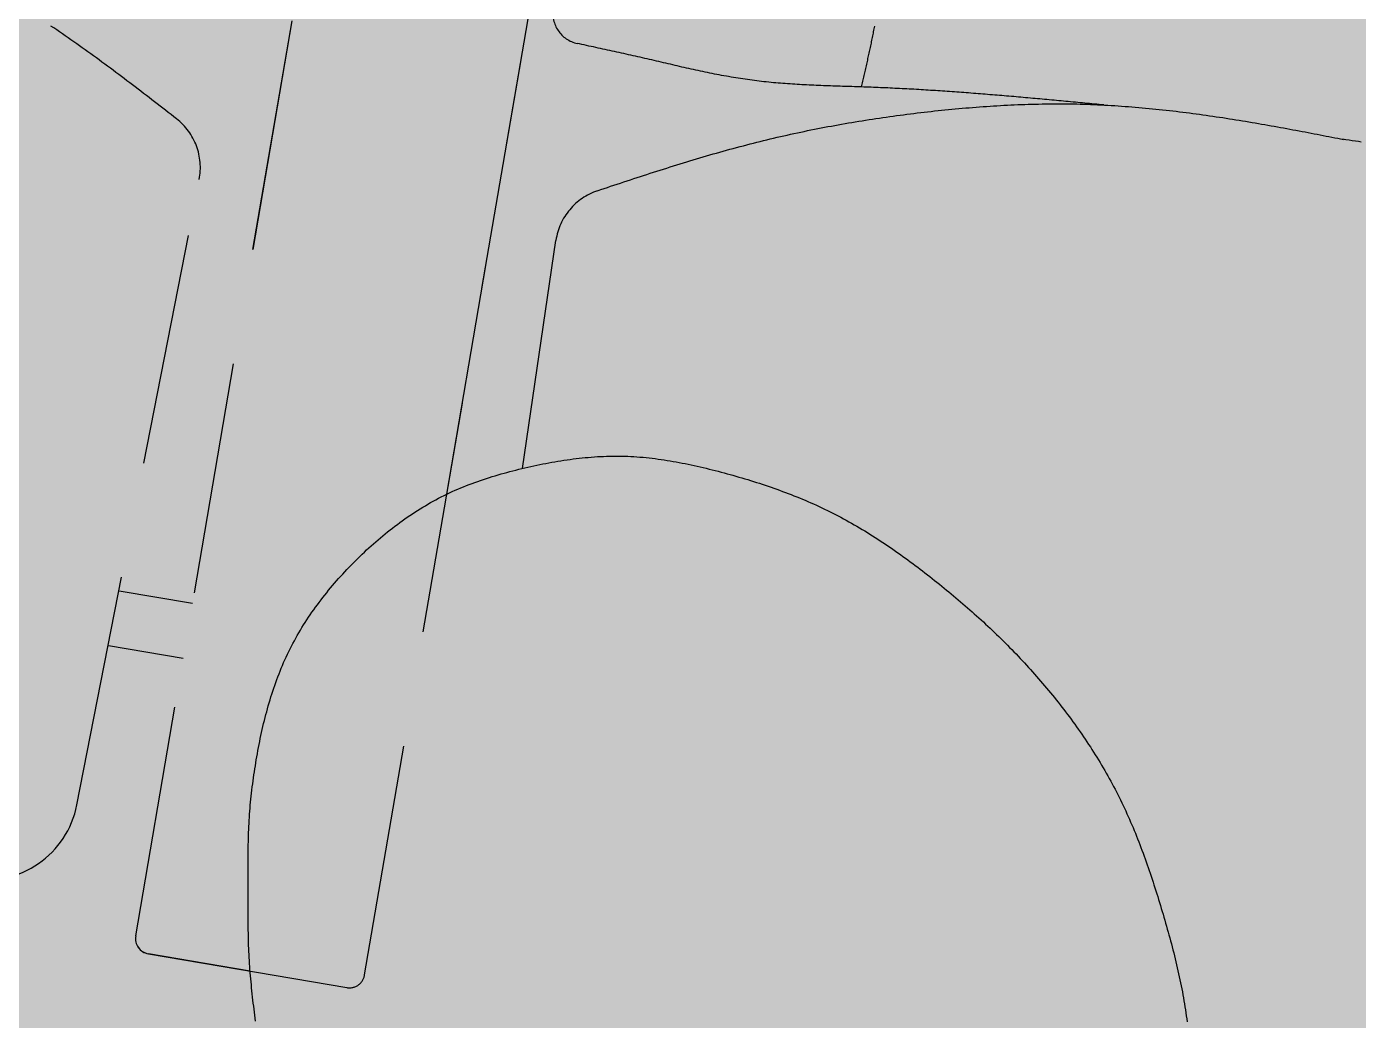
# Model space of a CAD drawing. Header units: metres. Extents: x 630750 to 860239, y 578133 to 726633.
# Drawn here: x 768210.9 to 768641, y 633002.2 to 633323.3 of the extents above; entities that cross this region are included whole.
import ezdxf

# ---------------------------------------------------------------- set-up
doc = ezdxf.new("R2010")
doc.units = ezdxf.units.M
doc.header["$LTSCALE"] = 300
doc.linetypes.add('3$0$업무시설_xr-base$0$CONTINOUS', pattern=[0])
doc.linetypes.add('새_블럭$0$HIDDEN', pattern=[0.375, 0.25, -0.125])
for name, color, linetype in [('3$0$A-CON', 2, 'Continuous'), ('3$0$A-WALL-CONC', 2, 'Continuous'), ('새_블럭$0$KUK-WALL-FIN_1', 30, 'Continuous')]:
    doc.layers.add(name, color=color, linetype=linetype)

# ---------------------------------------------------------------- blocks, each defined once
blk = doc.blocks.new('3$0$con2')
at = {"layer": '3$0$A-WALL-CONC', "linetype": '3$0$업무시설_xr-base$0$CONTINOUS'}
h = blk.add_hatch(color=251, dxfattribs=at)
h.dxf.hatch_style = 1
edge = h.paths.add_edge_path(flags=17)
edge.add_arc((-134345.86, -276172.16), 450, 0, 360)
h.paths.add_polyline_path([(-156156.58, -311179.88), (-156334.97, -311089.44), (-156922.81, -312248.94), (-156744.43, -312339.38)], flags=16)
h.paths.add_polyline_path([(-157332.28, -313498.88), (-157510.66, -313408.44), (-158053.29, -314478.74), (-157874.91, -314569.18)], flags=16)
h.paths.add_polyline_path([(-94657.59, -334034.69), (-94715.67, -334226.07), (-93739.61, -334522.25), (-93681.54, -334330.86)], flags=17)
h.paths.add_polyline_path([(-111499.3, -328924.21), (-111557.38, -329115.59), (-110581.33, -329411.77), (-110523.25, -329220.39)], flags=17)
h.paths.add_polyline_path([(-109394.09, -329563.02), (-109452.17, -329754.4), (-108476.11, -330050.58), (-108418.04, -329859.2)], flags=17)
h.paths.add_polyline_path([(-107288.88, -330201.83), (-107346.95, -330393.21), (-106370.9, -330689.39), (-106312.83, -330498.01)], flags=17)
h.paths.add_polyline_path([(-105183.67, -330840.64), (-105241.74, -331032.02), (-104265.69, -331328.2), (-104207.61, -331136.82)], flags=17)
h.paths.add_polyline_path([(-103078.45, -331479.45), (-103136.53, -331670.83), (-102160.47, -331967.01), (-102102.4, -331775.63)], flags=16)
h.paths.add_polyline_path([(-100973.24, -332118.26), (-101031.31, -332309.64), (-100055.26, -332605.82), (-99997.19, -332414.44)], flags=16)
h.paths.add_polyline_path([(-98868.03, -332757.07), (-98926.1, -332948.45), (-97950.05, -333244.63), (-97891.97, -333053.25)], flags=16)
h.paths.add_polyline_path([(-96762.81, -333395.88), (-96820.89, -333587.26), (-95844.83, -333883.44), (-95786.76, -333692.06)], flags=16)
edge = h.paths.add_edge_path(flags=17)
edge.add_arc((-134345.86, -286072.18), 450, 0, 360)
h.paths.add_polyline_path([(-143845.86, -275922.16), (-143845.86, -275872.16), (-144545.85, -275872.16), (-144545.85, -286422.16), (-141345.85, -286422.16), (-141345.85, -286222.16), (-143845.85, -286222.16), (-143845.85, -285772.16), (-144345.85, -285772.16), (-144345.85, -276572.16), (-143845.85, -276572.16), (-143845.85, -276122.16), (-141745.85, -276122.16), (-141345.85, -276122.16), (-141345.85, -275922.16)], flags=17)
h.paths.add_polyline_path([(-104645.86, -260722.16), (-107545.86, -260722.15), (-107545.86, -260922.15), (-104645.86, -260922.16)], flags=16)
h.paths.add_polyline_path([(-105845.86, -322372.15), (-105845.86, -325422.15), (-105555.86, -325422.15), (-105555.86, -325222.15), (-105645.86, -325222.15), (-105645.86, -322572.15), (-99445.86, -322572.15), (-99445.86, -325222.15), (-104555.86, -325222.15), (-104555.86, -325422.15), (-99245.86, -325422.15), (-99245.86, -322372.15)], flags=17)
edge = h.paths.add_edge_path(flags=17)
edge.add_arc((-99495.86, -295972.16), 450, 0, 360)
edge = h.paths.add_edge_path(flags=17)
edge.add_arc((-114495.86, -312472.16), 450, 0, 360)
edge = h.paths.add_edge_path(flags=17)
edge.add_arc((-114495.86, -319072.16), 450, 0, 360)
edge = h.paths.add_edge_path(flags=16)
edge.add_arc((-114545.86, -327472.16), 400, 0, 360)
h.paths.add_polyline_path([(-99895.86, -302172.15), (-99095.86, -302172.15), (-99095.86, -302972.15), (-99895.86, -302972.15)], flags=17)
h.paths.add_polyline_path([(-92295.86, -302072.16), (-91595.86, -302072.16), (-91595.86, -303072.16), (-92295.86, -303072.16)], flags=17)
h.paths.add_polyline_path([(-92295.86, -311972.16), (-91595.86, -311972.16), (-91595.86, -312972.16), (-92295.86, -312972.16)], flags=17)
edge = h.paths.add_edge_path()
edge.add_arc((-127717.72, -334910.62), 400, 0, 360)
h.paths.add_polyline_path([(-166745.86, -285572.16), (-165945.86, -285572.16), (-165945.86, -286372.16), (-166745.86, -286372.16)], flags=16)
h.paths.add_polyline_path([(-151620.1, -327239.63), (-152385.63, -327007.33), (-152617.93, -327772.87), (-151852.4, -328005.16)], flags=16)
h.paths.add_polyline_path([(-164251.38, -323406.77), (-165016.91, -323174.47), (-165249.21, -323940.01), (-164483.67, -324172.3)], flags=17)
h.paths.add_polyline_path([(-165728.14, -305715.75), (-166493.67, -305483.45), (-166725.96, -306248.98), (-165960.43, -306481.28)], flags=16)
h.paths.add_polyline_path([(-170567.02, -321490.34), (-171332.55, -321258.04), (-171564.84, -322023.58), (-170799.31, -322255.87)], flags=17)
h.paths.add_polyline_path([(-166745.86, -295572.15), (-165945.86, -295572.15), (-165945.86, -296372.15), (-166745.86, -296372.15)], flags=16)
edge = h.paths.add_edge_path(flags=16)
edge.add_arc((-137840, -314543.94), 450, 0, 360)
edge = h.paths.add_edge_path(flags=16)
edge.add_arc((-128366.54, -317418.58), 450, 0, 360)
h.paths.add_polyline_path([(-146814.55, -311402.67), (-147580.08, -311170.38), (-147812.37, -311935.91), (-147046.84, -312168.21)], flags=16)
h.paths.add_polyline_path([(-182399.1, -318004.49), (-183068.94, -317801.23), (-183272.2, -318471.07), (-182602.36, -318674.33)], flags=16)
h.paths.add_polyline_path([(-183245.86, -305522.16), (-182545.86, -305522.16), (-182545.86, -306222.16), (-183245.86, -306222.16)], flags=16)
h.paths.add_polyline_path([(-183245.86, -295622.16), (-182545.86, -295622.16), (-182545.86, -296322.16), (-183245.86, -296322.16)], flags=17)
h.paths.add_polyline_path([(-183245.86, -285722.16), (-182545.86, -285722.16), (-182545.86, -286422.16), (-183245.86, -286422.16)], flags=17)
h.paths.add_polyline_path([(-183245.86, -280472.15), (-182545.86, -280472.15), (-182545.86, -281172.15), (-183245.86, -281172.15)], flags=17)
h.paths.add_polyline_path([(-167847.82, -312701.23), (-168613.36, -312468.93), (-168845.65, -313234.46), (-168080.12, -313466.76)], flags=17)
h.paths.add_polyline_path([(-173995.86, -310859.87), (-173195.86, -310859.87), (-173195.86, -311659.87), (-173995.86, -311659.87)], flags=16)
h.paths.add_polyline_path([(-173995.86, -305472.16), (-173195.86, -305472.16), (-173195.86, -306272.16), (-173995.86, -306272.16)], flags=16)
edge = h.paths.add_edge_path(flags=17)
edge.add_arc((-130500.75, -324451.91), 450, 0, 360)
edge = h.paths.add_edge_path(flags=17)
edge.add_arc((-139974.21, -321577.26), 450, 0, 360)
h.paths.add_polyline_path([(-148948.75, -318436), (-149714.28, -318203.7), (-149946.58, -318969.24), (-149181.05, -319201.53)], flags=16)
h.paths.add_polyline_path([(-173995.86, -295572.16), (-173195.86, -295572.16), (-173195.86, -296372.16), (-173995.86, -296372.16)], flags=16)
h.paths.add_polyline_path([(-173995.86, -285672.16), (-173195.86, -285672.16), (-173195.86, -286472.16), (-173995.86, -286472.16)], flags=16)
h.paths.add_polyline_path([(-164445.85, -276572.16), (-163645.85, -276572.16), (-163645.85, -275772.16), (-164445.85, -275772.16)], flags=16)
h.paths.add_polyline_path([(-173945.86, -276472.16), (-173345.86, -276472.16), (-173345.86, -275872.16), (-173945.86, -275872.16)], flags=17)
h.paths.add_polyline_path([(-144645.85, -302172.16), (-143845.85, -302172.16), (-143845.85, -302972.16), (-144645.85, -302972.16)], flags=17)
h.paths.add_polyline_path([(-144645.85, -295572.16), (-143845.85, -295572.16), (-143845.85, -296372.16), (-144645.85, -296372.16)], flags=16)
h.paths.add_polyline_path([(-99845.86, -327072.15), (-99045.86, -327072.15), (-99045.86, -327872.15), (-99845.86, -327872.15)], flags=16)
h.paths.add_polyline_path([(-154445.85, -302272.16), (-153845.85, -302272.16), (-153845.85, -302872.16), (-154445.85, -302872.16)], flags=17)
edge = h.paths.add_edge_path(flags=17)
edge.add_arc((-124445.86, -286072.16), 350, 0, 360)
edge = h.paths.add_edge_path(flags=17)
edge.add_arc((-124445.86, -295972.15), 350, 0, 360)
edge = h.paths.add_edge_path(flags=17)
edge.add_arc((-134345.86, -302572.15), 350, 0, 360)
edge = h.paths.add_edge_path(flags=17)
edge.add_arc((-134345.86, -295972.15), 350, 0, 360)
h.paths.add_polyline_path([(-92345.86, -253222.15), (-91645.86, -253222.15), (-91645.86, -253922.15), (-92345.86, -253922.15)], flags=17)
h.paths.add_polyline_path([(-173995.86, -253222.15), (-173295.86, -253222.15), (-173295.86, -253922.15), (-173995.86, -253922.15)], flags=17)
h.paths.add_polyline_path([(-92345.86, -333872.16), (-91645.86, -333872.16), (-91645.86, -334572.16), (-92345.86, -334572.16)], flags=17)
h.paths.add_polyline_path([(-92395.86, -327072.16), (-91645.86, -327072.16), (-91645.86, -327872.16), (-92395.86, -327872.16)], flags=16)
h.paths.add_polyline_path([(-92295.86, -318572.16), (-91595.86, -318572.16), (-91595.86, -319572.16), (-92295.86, -319572.16)], flags=17)
edge = h.paths.add_edge_path(flags=17)
edge.add_arc((-107945.86, -329272.16), 450, 0, 360)
edge = h.paths.add_edge_path(flags=17)
edge.add_arc((-107945.86, -295972.16), 500, 0, 360)
h.paths.add_polyline_path([(-108345.86, -318572.16), (-107545.86, -318572.16), (-107545.86, -319572.16), (-108345.86, -319572.16)], flags=17)
h.paths.add_polyline_path([(-108345.86, -311972.16), (-107545.86, -311972.16), (-107545.86, -312972.16), (-108345.86, -312972.16)], flags=17)
h.paths.add_polyline_path([(-108345.86, -302072.16), (-107545.86, -302072.16), (-107545.86, -303072.16), (-108345.86, -303072.16)], flags=17)
h.paths.add_polyline_path([(-124845.86, -253172.16), (-124045.86, -253172.16), (-124045.86, -253972.16), (-124845.86, -253972.16)], flags=17)
h.paths.add_polyline_path([(-144645.86, -253172.16), (-143845.86, -253172.16), (-143845.86, -253972.16), (-144645.86, -253972.16)], flags=17)
h.paths.add_polyline_path([(-164445.61, -253172.16), (-163645.61, -253172.16), (-163645.61, -253972.16), (-164445.61, -253972.16)], flags=17)
h.paths.add_polyline_path([(-114945.86, -253172.16), (-114145.86, -253172.16), (-114145.86, -253972.16), (-114945.86, -253972.16)], flags=17)
h.paths.add_polyline_path([(-134645.86, -253272.16), (-134045.86, -253272.16), (-134045.86, -253872.16), (-134645.86, -253872.16)], flags=17)
h.paths.add_polyline_path([(-154445.86, -253272.16), (-153845.86, -253272.16), (-153845.86, -253872.16), (-154445.86, -253872.16)], flags=17)
h.paths.add_polyline_path([(-99745.86, -253272.16), (-99145.86, -253272.16), (-99145.86, -253872.16), (-99745.86, -253872.16)], flags=17)
h.paths.add_polyline_path([(-108345.86, -253172.16), (-107545.86, -253172.16), (-107545.86, -253972.16), (-108345.86, -253972.16)], flags=17)
h.paths.add_polyline_path([(-92295.86, -295622.16), (-91595.86, -295622.16), (-91595.86, -296322.16), (-92295.86, -296322.16)], flags=17)
h.paths.add_polyline_path([(-92295.86, -285722.16), (-91595.86, -285722.16), (-91595.86, -286422.16), (-92295.86, -286422.16)], flags=17)
h.paths.add_polyline_path([(-92295.86, -275822.16), (-91595.86, -275822.16), (-91595.86, -276522.16), (-92295.86, -276522.16)], flags=17)
h.paths.add_polyline_path([(-92295.86, -269222.16), (-91595.86, -269222.16), (-91595.86, -269922.16), (-92295.86, -269922.16)], flags=17)
h.paths.add_polyline_path([(-92295.86, -260722.16), (-91595.86, -260722.16), (-91595.86, -261422.16), (-92295.86, -261422.16)], flags=17)
h.paths.add_polyline_path([(-99845.86, -331472.16), (-99045.86, -331472.16), (-99045.86, -332272.16), (-99845.86, -332272.16)], flags=16)
h.paths.add_polyline_path([(-114945.86, -285672.16), (-114145.86, -285672.16), (-114145.86, -286472.16), (-114945.86, -286472.16)], flags=16)
h.paths.add_polyline_path([(-174045.86, -269172.16), (-173245.86, -269172.16), (-173245.86, -269972.16), (-174045.86, -269972.16)], flags=16)
h.paths.add_polyline_path([(-174045.86, -260672.16), (-173245.86, -260672.16), (-173245.86, -261472.16), (-174045.86, -261472.16)], flags=16)
edge = h.paths.add_edge_path(flags=17)
edge.add_arc((-124445.86, -276172.16), 450, 0, 360)
edge = h.paths.add_edge_path(flags=17)
edge.add_arc((-114545.86, -295972.16), 450, 0, 360)
edge = h.paths.add_edge_path(flags=17)
edge.add_arc((-114545.86, -302572.16), 450, 0, 360)
h.paths.add_polyline_path([(-114945.86, -269172.16), (-114145.86, -269172.16), (-114145.86, -269972.16), (-114945.86, -269972.16)], flags=16)
h.paths.add_polyline_path([(-100595.86, -260722.16), (-99795.86, -260722.16), (-99795.86, -261522.16), (-100595.86, -261522.16)], flags=17)
h.paths.add_polyline_path([(-114945.86, -260672.16), (-114145.86, -260672.16), (-114145.86, -261472.16), (-114945.86, -261472.16)], flags=16)
h.paths.add_polyline_path([(-108345.86, -285672.15), (-107545.86, -285672.15), (-107545.86, -286472.15), (-108345.86, -286472.15)], flags=16)
h.paths.add_polyline_path([(-99895.86, -285672.15), (-99095.86, -285672.15), (-99095.86, -286472.15), (-99895.86, -286472.15)], flags=16)
h.paths.add_polyline_path([(-99895.86, -275772.15), (-99095.86, -275772.15), (-99095.86, -276572.15), (-99895.86, -276572.15)], flags=16)
h.paths.add_polyline_path([(-108345.86, -275772.15), (-107545.86, -275772.15), (-107545.86, -276572.15), (-108345.86, -276572.15)], flags=16)
h.paths.add_polyline_path([(-114945.86, -275772.15), (-114145.86, -275772.15), (-114145.86, -276572.15), (-114945.86, -276572.15)], flags=16)
h.paths.add_polyline_path([(-124845.86, -260672.15), (-124045.86, -260672.15), (-124045.86, -261472.15), (-124845.86, -261472.15)], flags=16)
h.paths.add_polyline_path([(-134745.86, -260672.15), (-133945.86, -260672.15), (-133945.86, -261472.15), (-134745.86, -261472.15)], flags=16)
h.paths.add_polyline_path([(-144645.86, -260672.15), (-143845.86, -260672.15), (-143845.86, -261472.15), (-144645.86, -261472.15)], flags=16)
h.paths.add_polyline_path([(-154545.86, -260672.15), (-153745.86, -260672.15), (-153745.86, -261472.15), (-154545.86, -261472.15)], flags=16)
h.paths.add_polyline_path([(-154545.86, -269172.15), (-153745.86, -269172.15), (-153745.86, -269972.15), (-154545.86, -269972.15)], flags=16)
h.paths.add_polyline_path([(-144645.86, -269172.15), (-143845.86, -269172.15), (-143845.86, -269972.15), (-144645.86, -269972.15)], flags=16)
h.paths.add_polyline_path([(-134745.86, -269172.15), (-133945.86, -269172.15), (-133945.86, -269972.15), (-134745.86, -269972.15)], flags=16)
h.paths.add_polyline_path([(-124845.86, -269172.15), (-124045.86, -269172.15), (-124045.86, -269972.15), (-124845.86, -269972.15)], flags=16)
h.paths.add_polyline_path([(-99895.86, -269172.15), (-99095.86, -269172.15), (-99095.86, -269972.15), (-99895.86, -269972.15)], flags=16)
edge = h.paths.add_edge_path(flags=17)
edge.add_arc((-142631.08, -330333.03), 450, 0, 360)
h.paths.add_polyline_path([(-92245.86, -248122.15), (-91645.86, -248122.15), (-91645.86, -248722.15), (-92245.86, -248722.15)], flags=16)
h.paths.add_polyline_path([(-154545.85, -275772.16), (-153745.85, -275772.16), (-153745.85, -276572.16), (-154545.85, -276572.16)], flags=16)
h.paths.add_polyline_path([(-181495.86, -275872.15), (-180895.86, -275872.15), (-180895.86, -276472.15), (-181495.86, -276472.15)], flags=17)
h.paths.add_polyline_path([(-181495.86, -269272.15), (-180895.86, -269272.15), (-180895.86, -269872.15), (-181495.86, -269872.15)], flags=17)
h.paths.add_polyline_path([(-181495.86, -260772.15), (-180895.86, -260772.15), (-180895.86, -261372.15), (-181495.86, -261372.15)], flags=17)
h.paths.add_polyline_path([(-99745.86, -248122.15), (-99145.86, -248122.15), (-99145.86, -248722.15), (-99745.86, -248722.15)], flags=16)
h.paths.add_polyline_path([(-108245.86, -248122.15), (-107645.86, -248122.15), (-107645.86, -248722.15), (-108245.86, -248722.15)], flags=16)
h.paths.add_polyline_path([(-114845.86, -248122.15), (-114245.86, -248122.15), (-114245.86, -248722.15), (-114845.86, -248722.15)], flags=16)
h.paths.add_polyline_path([(-124745.86, -248122.15), (-124145.86, -248122.15), (-124145.86, -248722.15), (-124745.86, -248722.15)], flags=16)
h.paths.add_polyline_path([(-134645.86, -248122.15), (-134045.86, -248122.15), (-134045.86, -248722.15), (-134645.86, -248722.15)], flags=16)
h.paths.add_polyline_path([(-144545.86, -248122.15), (-143945.86, -248122.15), (-143945.86, -248722.15), (-144545.86, -248722.15)], flags=16)
h.paths.add_polyline_path([(-154445.86, -248122.15), (-153845.86, -248122.15), (-153845.86, -248722.15), (-154445.86, -248722.15)], flags=16)
h.paths.add_polyline_path([(-164345.86, -248122.15), (-163745.86, -248122.15), (-163745.86, -248722.15), (-164345.86, -248722.15)], flags=16)
h.paths.add_polyline_path([(-173945.86, -248122.15), (-173345.86, -248122.15), (-173345.86, -248722.15), (-173945.86, -248722.15)], flags=16)
h.paths.add_polyline_path([(-181495.86, -248122.15), (-180895.86, -248122.15), (-180895.86, -248722.15), (-181495.86, -248722.15)], flags=17)
h.paths.add_polyline_path([(-156129.82, -308837.28), (-156275.21, -309124.05), (-155530.07, -309501.82), (-155767.47, -309970.08), (-155589.08, -310060.51), (-155031.87, -308961.44), (-158742.65, -307835.44), (-158800.72, -308026.82), (-158705.03, -308055.86), (-159053.47, -309204.15), (-159149.17, -309175.12), (-159207.24, -309366.5), (-159111.55, -309395.54), (-160940.87, -315424.1), (-163476.69, -314654.63), (-161647.37, -308626.06), (-160164.15, -309076.13), (-160106.08, -308884.75), (-161589.3, -308434.68), (-161240.86, -307286.38), (-159757.64, -307736.45), (-159699.57, -307545.07), (-161374.17, -307036.92), (-163726.15, -314787.93), (-158751.16, -316297.55), (-158462.76, -315728.69), (-158641.13, -315638.24), (-158853.67, -316057.45), (-160749.48, -315482.17), (-158513.65, -308113.93)], flags=16)
h.paths.add_polyline_path([(-164195.86, -268622.15), (-164395.86, -268622.15), (-164395.86, -260722.15), (-161345.86, -260722.15), (-161345.86, -269922.15), (-164395.86, -269922.15), (-164395.86, -269622.15), (-164195.86, -269622.15), (-164195.86, -269722.15), (-161545.86, -269722.15), (-161545.86, -267322.15), (-163095.86, -267322.15), (-163095.86, -267122.15), (-161545.86, -267122.15), (-161545.86, -260922.15), (-164195.86, -260922.15), (-164195.86, -267122.15), (-164095.86, -267122.15), (-164095.86, -267322.15), (-164195.86, -267322.15)], flags=16)
h.paths.add_polyline_path([(-133745.86, -297419.02), (-133445.86, -297419.02), (-133445.86, -294772.16), (-133745.86, -294772.16)], flags=16)
h.paths.add_polyline_path([(-174045.86, -269972.15), (-174045.86, -269172.15), (-173245.86, -269172.15), (-173245.86, -269972.15)], flags=16)
edge = h.paths.add_edge_path()
edge.add_line((-92095.86, -249472.15), (-92095.87, -249672.15))
edge.add_line((-92095.86, -249472.15), (-92095.86, -249672.15))
edge.add_line((-92095.86, -249472.15), (-92095.86, -249672.15))
edge.add_line((-107745.86, -269122.15), (-107945.86, -269122.15))
edge.add_line((-107945.86, -266622.16), (-107745.86, -266622.16))
edge.add_line((-107945.86, -265972.16), (-107945.86, -266622.16))
edge.add_line((-107945.86, -269122.15), (-107945.86, -269672.16))
edge.add_line((-107745.86, -269472.16), (-107745.86, -269122.15))
edge.add_line((-107745.86, -266622.16), (-107745.86, -265972.16))
edge.add_arc((-131699.45, -252472.15), 9200, 49.504868, 90)
edge.add_line((-91895.86, -331197.16), (-91595.86, -331197.16))
edge.add_line((-91595.86, -321272.16), (-91895.86, -321272.16))
edge.add_line((-102295.86, -264497.15), (-102095.86, -264497.15))
edge.add_line((-102295.86, -263497.15), (-102095.86, -263497.15))
edge.add_line((-102095.86, -264497.15), (-102095.86, -264872.15))
edge.add_line((-102095.86, -262922.15), (-102095.86, -263497.15))
edge.add_line((-102295.86, -264497.15), (-102295.86, -264672.15))
edge.add_line((-102295.86, -263122.15), (-102295.86, -263497.15))
edge.add_line((-102095.86, -264872.15), (-103745.86, -264872.15))
edge.add_line((-102295.86, -264672.15), (-103745.86, -264672.15))
edge.add_line((-112628.46, -328581.58), (-113861.43, -328207.44))
edge.add_line((-112686.54, -328772.96), (-112628.46, -328581.58))
edge.add_line((-113989.85, -328377.48), (-112686.54, -328772.96))
edge.add_line((-91895.86, -334572.16), (-91895.86, -334872.72))
edge.add_line((-91895.86, -334872.72), (-92552.38, -334673.5))
edge.add_line((-91595.86, -321272.16), (-91595.86, -257872.02))
edge.add_line((-91645.86, -327872.16), (-91595.86, -327872.16))
edge.add_line((-91595.86, -327872.16), (-91595.86, -326772.16))
edge.add_line((-92552.38, -334673.5), (-92610.45, -334864.89))
edge.add_line((-92610.45, -334864.89), (-91595.86, -335172.76))
edge.add_line((-91595.86, -335172.76), (-91595.86, -331197.16))
edge.add_line((-113989.85, -328504.28), (-113989.85, -328377.48))
edge.add_line((-114139.85, -328504.28), (-114139.85, -328154.58))
edge.add_line((-114212.75, -327693.6), (-113861.43, -328207.44))
edge.add_line((-114363.14, -327827.99), (-114139.85, -328154.58))
edge.add_line((-114139.85, -328504.28), (-113989.85, -328504.28))
edge.add_line((-91595.86, -326772.16), (-91895.86, -326772.16))
edge.add_line((-180895.85, -299322.15), (-182995.86, -299322.15))
edge.add_line((-180895.85, -299022.15), (-180895.85, -299322.15))
edge.add_line((-182995.86, -299022.15), (-180895.85, -299022.15))
edge.add_line((-180895.86, -304122.15), (-180895.86, -304422.15))
edge.add_line((-180895.86, -287122.15), (-182995.86, -287122.15))
edge.add_line((-180895.86, -287422.15), (-180895.86, -287122.15))
edge.add_line((-182995.86, -287422.15), (-180895.86, -287422.15))
edge.add_line((-180895.86, -293072.15), (-182995.86, -293072.15))
edge.add_line((-180895.86, -292772.15), (-180895.86, -293072.15))
edge.add_line((-182995.86, -292772.15), (-180895.86, -292772.15))
edge.add_line((-180895.86, -304422.15), (-182995.86, -304422.15))
edge.add_line((-182995.86, -304122.15), (-180895.86, -304122.15))
edge.add_line((-91595.86, -331197.16), (-91595.86, -335172.76))
edge.add_line((-91595.86, -257872.15), (-91595.86, -321272.16))
edge.add_line((-92095.86, -249472.15), (-92095.85, -249672.15))
edge.add_line((-89395.61, -249672.15), (-92095.85, -249672.15))
edge.add_line((-89395.61, -249472.15), (-92095.86, -249472.15))
edge.add_line((-125725.12, -245475.68), (-122586.82, -248122.15))
edge.add_line((-128045.86, -242472.15), (-121345.86, -248122.15))
edge.add_line((-144945.86, -243272.15), (-131695.93, -243272.15))
edge.add_line((-145745.86, -242472.15), (-128045.86, -242472.15))
edge.add_line((-144945.86, -248122.15), (-144945.86, -243272.15))
edge.add_line((-145745.86, -248122.15), (-145745.86, -242472.15))
edge.add_line((-183095.92, -306222.16), (-183095.94, -313624.25))
edge.add_line((-183295.86, -313624.25), (-183095.86, -313624.25))
edge.add_line((-89395.61, -248522.15), (-91645.85, -248522.15))
edge.add_line((-92095.86, -257472.15), (-89395.61, -257472.15))
edge.add_line((-91595.86, -257872.15), (-88995.61, -257872.15))
edge.add_line((-89395.61, -249672.15), (-89395.61, -257472.15))
edge.add_line((-89395.61, -248522.15), (-89395.61, -249472.15))
edge.add_line((-88995.61, -248122.15), (-88995.61, -257872.15))
edge.add_line((-88995.61, -248122.15), (-91645.86, -248122.15))
edge.add_line((-102295.86, -263122.15), (-103745.86, -263122.15))
edge.add_line((-102095.86, -262922.15), (-103745.86, -262922.15))
edge.add_line((-99295.86, -275772.15), (-99295.86, -269972.15))
edge.add_line((-99095.86, -275772.15), (-99095.86, -269972.15))
edge.add_line((-99295.86, -285672.15), (-99295.86, -276572.15))
edge.add_line((-99095.86, -285672.15), (-99095.86, -276572.15))
edge.add_line((-99295.86, -290172.15), (-99095.86, -290172.15))
edge.add_line((-183245.86, -306222.15), (-183295.92, -306222.15))
edge.add_line((-111745.86, -265972.15), (-107945.86, -265972.15))
edge.add_line((-111745.86, -262022.15), (-111745.86, -265972.15))
edge.add_line((-111545.86, -262022.15), (-111745.86, -262022.15))
edge.add_line((-111545.86, -262922.15), (-111545.86, -262022.15))
edge.add_line((-111445.86, -262922.15), (-111545.86, -262922.15))
edge.add_line((-111445.86, -263122.15), (-111445.86, -262922.15))
edge.add_line((-111545.86, -263122.15), (-111445.86, -263122.15))
edge.add_line((-111545.86, -265772.15), (-111545.86, -263122.15))
edge.add_line((-103945.86, -265772.15), (-111545.86, -265772.15))
edge.add_line((-103945.86, -263122.15), (-103945.86, -265772.15))
edge.add_line((-110445.86, -263122.15), (-103945.86, -263122.15))
edge.add_line((-110445.86, -262922.15), (-110445.86, -263122.15))
edge.add_line((-109295.86, -262922.15), (-110445.86, -262922.15))
edge.add_line((-109295.86, -260922.15), (-109295.86, -262922.15))
edge.add_line((-111545.86, -260922.15), (-109295.86, -260922.15))
edge.add_line((-111545.86, -261022.15), (-111545.86, -260922.15))
edge.add_line((-111745.86, -261022.15), (-111545.86, -261022.15))
edge.add_line((-111745.86, -260722.15), (-111745.86, -261022.15))
edge.add_line((-108245.86, -260722.15), (-111745.86, -260722.15))
edge.add_line((-108245.86, -260922.15), (-108245.86, -260722.15))
edge.add_line((-109095.86, -260922.15), (-108245.86, -260922.15))
edge.add_line((-109095.86, -262922.15), (-109095.86, -260922.15))
edge.add_line((-103945.86, -262922.15), (-109095.86, -262922.15))
edge.add_line((-103945.86, -260722.16), (-103945.86, -262922.15))
edge.add_line((-103745.86, -260722.16), (-103945.86, -260722.16))
edge.add_line((-103745.86, -262922.15), (-103745.86, -260722.16))
edge.add_line((-103745.86, -264672.15), (-103745.86, -263122.15))
edge.add_line((-103745.86, -266622.16), (-103745.86, -264872.15))
edge.add_line((-103945.86, -266622.16), (-103745.86, -266622.16))
edge.add_line((-103945.86, -265972.15), (-103945.86, -266622.16))
edge.add_line((-107745.86, -265972.15), (-103945.86, -265972.15))
edge.add_line((-103745.86, -269157.76), (-103945.86, -269162.15))
edge.add_line((-103745.86, -269672.15), (-103745.86, -269157.76))
edge.add_line((-107945.86, -269672.15), (-103745.86, -269672.15))
edge.add_line((-103945.86, -269472.15), (-107745.86, -269472.15))
edge.add_line((-103945.86, -269162.15), (-103945.86, -269472.15))
edge.add_line((-173945.86, -248622.15), (-180895.86, -248622.15))
edge.add_line((-164345.86, -248622.15), (-173345.86, -248622.15))
edge.add_line((-154445.86, -248622.15), (-163745.86, -248622.15))
edge.add_line((-154445.86, -248122.15), (-181495.86, -248122.15))
edge.add_line((-144545.86, -248622.15), (-153845.86, -248622.15))
edge.add_line((-114845.86, -248622.15), (-124145.86, -248622.15))
edge.add_line((-108245.86, -248622.15), (-114245.86, -248622.15))
edge.add_line((-99745.86, -248622.15), (-107645.86, -248622.15))
edge.add_line((-92245.86, -248622.15), (-99145.86, -248622.15))
edge.add_line((-145745.86, -248122.15), (-153845.86, -248122.15))
edge.add_line((-144545.86, -248122.15), (-144945.86, -248122.15))
edge.add_line((-122586.82, -248122.15), (-124145.86, -248122.15))
edge.add_line((-91645.86, -248122.15), (-121345.86, -248122.15))
edge.add_line((-180995.86, -280772.15), (-182545.86, -280772.15))
edge.add_line((-181495.86, -280472.15), (-183295.86, -280472.15))
edge.add_line((-180995.86, -276472.15), (-180995.86, -280772.15))
edge.add_line((-180995.86, -269872.15), (-180995.86, -275872.15))
edge.add_line((-180995.86, -261372.15), (-180995.86, -269272.15))
edge.add_line((-180995.86, -248722.15), (-180995.86, -260772.15))
edge.add_line((-181495.86, -248122.15), (-181495.86, -280472.15))
edge.add_line((-91895.86, -331197.16), (-91895.86, -333872.16))
edge.add_line((-91895.86, -326772.16), (-91895.86, -327072.15))
edge.add_line((-91895.86, -319572.15), (-91895.86, -321272.16))
edge.add_line((-91895.86, -312972.15), (-91895.86, -318572.15))
edge.add_line((-91895.86, -303072.15), (-91895.86, -311972.15))
edge.add_line((-92095.86, -296322.16), (-92095.86, -302072.15))
edge.add_line((-92095.86, -286422.16), (-92095.86, -295622.16))
edge.add_line((-92095.86, -276522.16), (-92095.86, -285722.16))
edge.add_line((-92095.86, -269922.16), (-92095.86, -275822.16))
edge.add_line((-92095.86, -261422.16), (-92095.86, -269222.16))
edge.add_line((-92095.86, -257472.15), (-92095.86, -260722.16))
edge.add_line((-99095.86, -286472.15), (-99095.86, -290172.15))
edge.add_line((-99295.86, -286472.15), (-99295.86, -290172.15))
edge.add_line((-182995.86, -304422.15), (-182995.86, -305522.15))
edge.add_line((-182995.86, -299322.15), (-182995.86, -304122.15))
edge.add_line((-182995.86, -296322.15), (-182995.86, -299022.15))
edge.add_line((-182995.86, -293072.15), (-182995.86, -295622.15))
edge.add_line((-182995.86, -287422.15), (-182995.86, -292772.15))
edge.add_line((-182995.86, -286422.15), (-182995.86, -287122.15))
edge.add_line((-182995.86, -281172.15), (-182995.86, -285722.15))
edge.add_line((-183295.86, -280472.15), (-183295.86, -313624.25))
blk = doc.blocks.new('새_블럭$0$GF0T')
at = {"layer": '새_블럭$0$KUK-WALL-FIN_1', "color": 222, "linetype": '새_블럭$0$HIDDEN'}
for p, q in [((521.56, 290.31), (36.56, 290.31)), ((526.56, 220.31), (526.56, 285.31)), ((521.56, 215.31), (36.56, 215.31)), ((363.94, -266.59), (36.56, -266.59)), ((526.56, -303.26), (526.56, -336.59)), ((521.56, -341.59), (36.56, -341.59))]:
    blk.add_line(p, q, dxfattribs=at)
at = {"layer": '새_블럭$0$KUK-WALL-FIN_1', "color": 8, "linetype": '새_블럭$0$HIDDEN'}
for p, q in [((412.49, 191.3), (412.49, 215.31)), ((430.49, 190.89), (430.49, 215.31)), ((483.01, 189.47), (277.17, 194.39)), ((351.61, -243.88), (277.17, -245.67))]:
    blk.add_line(p, q, dxfattribs=at)
at = {"layer": '새_블럭$0$KUK-WALL-FIN_1', "color": 8}
for points in [[(259.09, 183.86, 0), (258.56, 182.87, 0), (258.03, 181.88, 0), (257.5, 180.89, 0), (256.97, 179.9, 0), (256.44, 178.91, 0), (255.91, 177.92, 0), (255.39, 176.93, 0), (254.86, 175.94, 0), (254.33, 174.95, 0), (253.81, 173.96, 0), (253.28, 172.97, 0), (252.76, 171.98, 0), (252.24, 170.98, 0), (251.71, 169.99, 0), (251.19, 169, 0), (250.67, 168, 0), (250.15, 167.01, 0), (249.64, 166.01, 0), (249.12, 165.02, 0), (248.61, 164.02, 0), (248.09, 163.03, 0), (247.58, 162.03, 0), (247.07, 161.03, 0), (246.56, 160.03, 0), (246.06, 159.03, 0), (245.55, 158.03, 0), (245.05, 157.03, 0), (244.54, 156.03, 0), (244.04, 155.02, 0), (243.55, 154.02, 0), (243.05, 153.01, 0), (242.56, 152.01, 0), (242.07, 151, 0), (241.58, 150, 0), (241.09, 148.99, 0), (240.6, 147.98, 0), (240.12, 146.97, 0), (239.64, 145.95, 0), (239.16, 144.94, 0), (238.69, 143.93, 0), (238.22, 142.91, 0), (237.75, 141.9, 0), (237.28, 140.88, 0), (236.81, 139.86, 0), (236.35, 138.84, 0)], [(202.05, 5.35, 0), (202.07, 4.4, 0), (202.1, 3.42, 0), (202.12, 2.41, 0), (202.14, 1.36, 0), (202.17, 0.29, 0), (202.19, -0.82, 0)], [(542.23, -298.8, 0), (541.28, -299.08, 0), (540.33, -299.36, 0), (539.39, -299.64, 0), (538.44, -299.93, 0), (537.5, -300.21, 0), (536.55, -300.49, 0), (535.61, -300.76, 0), (534.66, -301.04, 0), (533.71, -301.31, 0), (532.76, -301.58, 0), (531.82, -301.85, 0), (530.87, -302.11, 0), (529.92, -302.38, 0), (528.97, -302.63, 0), (528.01, -302.88, 0), (527.06, -303.13, 0), (526.11, -303.37, 0), (525.15, -303.61, 0), (524.19, -303.84, 0), (523.24, -304.06, 0), (522.28, -304.28, 0), (521.32, -304.5, 0), (520.35, -304.7, 0), (519.39, -304.91, 0), (518.43, -305.11, 0), (517.46, -305.3, 0), (516.5, -305.5, 0), (515.53, -305.68, 0), (514.56, -305.87, 0), (513.59, -306.05, 0), (512.62, -306.23, 0), (511.65, -306.4, 0), (510.68, -306.58, 0), (509.71, -306.75, 0), (508.74, -306.92, 0), (507.77, -307.09, 0), (506.8, -307.26, 0), (505.83, -307.43, 0), (504.86, -307.59, 0), (503.88, -307.76, 0), (502.91, -307.93, 0), (501.94, -308.09, 0), (500.96, -308.26, 0), (499.99, -308.43, 0), (499.02, -308.6, 0), (498.05, -308.77, 0), (497.08, -308.94, 0), (496.1, -309.11, 0), (495.13, -309.27, 0), (494.16, -309.44, 0), (493.19, -309.61, 0), (492.21, -309.77, 0), (491.24, -309.94, 0), (490.27, -310.1, 0), (489.3, -310.26, 0), (488.32, -310.41, 0), (487.35, -310.57, 0), (486.37, -310.71, 0), (485.4, -310.86, 0), (484.43, -311, 0), (483.45, -311.14, 0), (482.47, -311.27, 0), (481.5, -311.4, 0), (480.52, -311.53, 0), (479.55, -311.64, 0), (478.57, -311.76, 0), (477.59, -311.86, 0), (476.61, -311.96, 0), (475.63, -312.06, 0), (474.65, -312.14, 0), (473.67, -312.22, 0), (472.69, -312.29, 0), (471.71, -312.36, 0), (470.73, -312.42, 0), (469.75, -312.48, 0), (468.76, -312.52, 0), (467.78, -312.57, 0), (466.79, -312.61, 0), (465.8, -312.64, 0), (464.82, -312.67, 0), (463.83, -312.7, 0), (462.84, -312.72, 0), (461.85, -312.74, 0), (460.86, -312.75, 0), (459.87, -312.76, 0), (458.88, -312.77, 0), (457.88, -312.77, 0), (456.89, -312.76, 0), (455.9, -312.75, 0), (454.9, -312.74, 0), (453.91, -312.71, 0), (452.92, -312.69, 0), (451.92, -312.66, 0), (450.93, -312.62, 0), (449.94, -312.57, 0), (448.95, -312.53, 0), (447.95, -312.47, 0), (446.96, -312.41, 0), (445.97, -312.34, 0), (444.98, -312.26, 0), (443.99, -312.18, 0), (443.01, -312.09, 0), (442.02, -312, 0), (441.03, -311.89, 0), (440.05, -311.78, 0), (439.07, -311.66, 0), (438.09, -311.53, 0), (437.11, -311.4, 0), (436.13, -311.26, 0), (435.15, -311.11, 0), (434.18, -310.95, 0), (433.2, -310.78, 0), (432.23, -310.6, 0), (431.27, -310.42, 0), (430.3, -310.22, 0), (429.34, -310.02, 0), (428.38, -309.81, 0), (427.42, -309.59, 0), (426.46, -309.36, 0), (425.51, -309.11, 0), (424.56, -308.86, 0), (423.61, -308.6, 0), (422.66, -308.33, 0), (421.72, -308.05, 0), (420.78, -307.76, 0), (419.85, -307.46, 0), (418.92, -307.14, 0), (417.99, -306.82, 0), (417.06, -306.49, 0), (416.14, -306.15, 0), (415.22, -305.8, 0), (414.3, -305.43, 0), (413.39, -305.06, 0), (412.48, -304.68, 0), (411.58, -304.3, 0), (410.68, -303.9, 0), (409.78, -303.49, 0), (408.88, -303.08, 0), (407.99, -302.65, 0), (407.1, -302.22, 0), (406.21, -301.78, 0), (405.33, -301.33, 0), (404.45, -300.87, 0), (403.58, -300.41, 0), (402.71, -299.94, 0), (401.84, -299.46, 0), (400.98, -298.97, 0), (400.12, -298.48, 0), (399.26, -297.97, 0), (398.41, -297.46, 0), (397.56, -296.95, 0), (396.71, -296.43, 0), (395.87, -295.9, 0), (395.03, -295.36, 0), (394.2, -294.82, 0), (393.37, -294.27, 0), (392.54, -293.72, 0), (391.72, -293.16, 0), (390.9, -292.59, 0), (390.08, -292.02, 0), (389.27, -291.44, 0), (388.46, -290.86, 0), (387.66, -290.27, 0), (386.86, -289.67, 0), (386.07, -289.07, 0), (385.28, -288.46, 0), (384.5, -287.85, 0), (383.72, -287.23, 0), (382.95, -286.6, 0), (382.18, -285.97, 0), (381.42, -285.33, 0), (380.66, -284.68, 0), (379.91, -284.03, 0), (379.16, -283.38, 0), (378.42, -282.71, 0), (377.69, -282.04, 0), (376.96, -281.37, 0), (376.24, -280.69, 0), (375.53, -280, 0), (374.82, -279.31, 0), (374.12, -278.61, 0), (373.43, -277.9, 0), (372.74, -277.19, 0), (372.06, -276.47, 0), (371.39, -275.75, 0), (370.72, -275.02, 0), (370.07, -274.28, 0), (369.42, -273.54, 0), (368.77, -272.79, 0), (368.14, -272.04, 0), (367.51, -271.28, 0), (366.9, -270.51, 0), (366.29, -269.74, 0), (365.69, -268.96, 0), (365.1, -268.18, 0), (364.51, -267.38, 0), (363.94, -266.59, 0), (363.37, -265.78, 0), (362.81, -264.97, 0), (362.26, -264.16, 0), (361.73, -263.33, 0), (361.19, -262.51, 0), (360.67, -261.67, 0), (360.16, -260.83, 0), (359.65, -259.99, 0), (359.15, -259.14, 0), (358.66, -258.29, 0), (358.18, -257.43, 0), (357.7, -256.57, 0), (357.23, -255.7, 0), (356.77, -254.83, 0), (356.32, -253.95, 0), (355.87, -253.07, 0), (355.42, -252.19, 0), (354.99, -251.3, 0), (354.56, -250.41, 0), (354.13, -249.52, 0), (353.71, -248.62, 0), (353.3, -247.72, 0), (352.89, -246.82, 0), (352.49, -245.91, 0), (352.09, -245, 0), (351.7, -244.09, 0), (351.31, -243.18, 0), (350.93, -242.26, 0), (350.55, -241.35, 0), (350.18, -240.43, 0), (349.81, -239.51, 0), (349.45, -238.58, 0), (349.09, -237.66, 0), (348.74, -236.73, 0), (348.39, -235.8, 0), (348.05, -234.87, 0), (347.72, -233.94, 0), (347.39, -233, 0), (347.07, -232.07, 0), (346.75, -231.13, 0), (346.45, -230.19, 0), (346.15, -229.25, 0), (345.86, -228.3, 0), (345.57, -227.35, 0), (345.29, -226.41, 0), (345.02, -225.46, 0), (344.76, -224.51, 0), (344.51, -223.55, 0), (344.26, -222.6, 0), (344.02, -221.64, 0), (343.8, -220.68, 0), (343.58, -219.72, 0), (343.37, -218.76, 0), (343.17, -217.8, 0), (342.98, -216.84, 0), (342.8, -215.87, 0), (342.62, -214.9, 0), (342.46, -213.93, 0), (342.31, -212.96, 0), (342.17, -211.99, 0), (342.04, -211.02, 0), (341.92, -210.04, 0), (341.81, -209.07, 0), (341.71, -208.09, 0), (341.62, -207.11, 0), (341.53, -206.13, 0), (341.46, -205.15, 0), (341.4, -204.17, 0), (341.34, -203.19, 0), (341.29, -202.2, 0), (341.25, -201.22, 0), (341.22, -200.23, 0), (341.2, -199.25, 0), (341.19, -198.26, 0), (341.18, -197.28, 0), (341.18, -196.29, 0), (341.18, -195.3, 0), (341.19, -194.31, 0), (341.21, -193.32, 0), (341.24, -192.33, 0), (341.27, -191.34, 0), (341.31, -190.35, 0), (341.36, -189.36, 0), (341.41, -188.37, 0), (341.46, -187.38, 0), (341.52, -186.39, 0), (341.59, -185.4, 0), (341.66, -184.41, 0), (341.73, -183.43, 0), (341.81, -182.44, 0), (341.9, -181.45, 0), (341.98, -180.46, 0), (342.07, -179.47, 0), (342.17, -178.48, 0), (342.27, -177.5, 0), (342.37, -176.51, 0), (342.48, -175.53, 0), (342.59, -174.54, 0), (342.7, -173.56, 0), (342.82, -172.57, 0), (342.94, -171.59, 0), (343.07, -170.61, 0), (343.2, -169.63, 0), (343.34, -168.65, 0), (343.48, -167.67, 0), (343.62, -166.69, 0), (343.77, -165.71, 0), (343.93, -164.74, 0), (344.09, -163.76, 0), (344.25, -162.79, 0), (344.42, -161.81, 0), (344.6, -160.84, 0), (344.78, -159.87, 0), (344.96, -158.91, 0), (345.15, -157.94, 0), (345.35, -156.97, 0), (345.55, -156.01, 0), (345.75, -155.04, 0), (345.97, -154.08, 0), (346.19, -153.12, 0), (346.41, -152.16, 0), (346.64, -151.21, 0), (346.88, -150.25, 0), (347.12, -149.3, 0), (347.37, -148.34, 0), (347.62, -147.39, 0), (347.88, -146.45, 0), (348.15, -145.5, 0), (348.42, -144.55, 0), (348.7, -143.61, 0), (348.99, -142.67, 0), (349.28, -141.73, 0), (349.58, -140.79, 0), (349.88, -139.86, 0), (350.2, -138.93, 0), (350.51, -138, 0), (350.84, -137.07, 0), (351.17, -136.14, 0), (351.51, -135.22, 0), (351.85, -134.29, 0), (352.2, -133.37, 0), (352.56, -132.46, 0), (352.92, -131.54, 0), (353.29, -130.62, 0), (353.66, -129.71, 0), (354.04, -128.8, 0), (354.42, -127.89, 0), (354.81, -126.98, 0), (355.2, -126.08, 0), (355.6, -125.17, 0), (356, -124.27, 0), (356.4, -123.37, 0), (356.82, -122.48, 0), (357.23, -121.58, 0), (357.65, -120.69, 0), (358.08, -119.79, 0), (358.51, -118.9, 0), (358.94, -118.01, 0), (359.38, -117.13, 0), (359.81, -116.24, 0), (360.26, -115.36, 0), (360.71, -114.48, 0), (361.16, -113.6, 0), (361.61, -112.72, 0), (362.07, -111.84, 0), (362.53, -110.97, 0), (363, -110.09, 0), (363.46, -109.22, 0), (363.93, -108.35, 0), (364.4, -107.48, 0), (364.88, -106.62, 0), (365.36, -105.75, 0), (365.84, -104.89, 0), (366.32, -104.03, 0), (366.8, -103.17, 0), (367.29, -102.31, 0), (367.78, -101.46, 0), (368.27, -100.6, 0), (368.77, -99.75, 0), (369.27, -98.9, 0), (369.77, -98.05, 0), (370.27, -97.2, 0), (370.78, -96.36, 0), (371.29, -95.51, 0), (371.8, -94.67, 0), (372.31, -93.83, 0), (372.83, -93, 0), (373.35, -92.16, 0), (373.88, -91.33, 0), (374.4, -90.5, 0), (374.93, -89.67, 0), (375.47, -88.84, 0), (376, -88.01, 0), (376.55, -87.19, 0), (377.09, -86.37, 0), (377.64, -85.55, 0), (378.19, -84.74, 0), (378.74, -83.92, 0), (379.3, -83.11, 0), (379.86, -82.3, 0), (380.43, -81.49, 0), (380.99, -80.69, 0), (381.56, -79.89, 0), (382.14, -79.09, 0), (382.72, -78.29, 0), (383.3, -77.49, 0), (383.88, -76.7, 0), (384.47, -75.91, 0), (385.07, -75.12, 0), (385.66, -74.34, 0), (386.26, -73.55, 0), (386.86, -72.77, 0), (387.47, -71.99, 0), (388.08, -71.22, 0), (388.69, -70.45, 0), (389.31, -69.68, 0), (389.93, -68.91, 0), (390.55, -68.15, 0), (391.18, -67.38, 0), (391.81, -66.62, 0), (392.45, -65.87, 0), (393.08, -65.12, 0), (393.73, -64.36, 0), (394.37, -63.62, 0), (395.02, -62.87, 0), (395.67, -62.13, 0), (396.33, -61.39, 0), (396.99, -60.65, 0), (397.65, -59.92, 0), (398.31, -59.19, 0), (398.98, -58.46, 0), (399.66, -57.74, 0), (400.33, -57.02, 0), (401.01, -56.3, 0), (401.7, -55.59, 0), (402.39, -54.88, 0), (403.08, -54.17, 0), (403.77, -53.47, 0), (404.47, -52.77, 0), (405.17, -52.08, 0), (405.88, -51.38, 0), (406.59, -50.7, 0), (407.3, -50.01, 0), (408.02, -49.33, 0), (408.74, -48.66, 0), (409.46, -47.98, 0), (410.19, -47.32, 0), (410.92, -46.65, 0), (411.65, -45.99, 0), (412.39, -45.34, 0), (413.13, -44.69, 0), (413.88, -44.04, 0), (414.63, -43.4, 0), (415.38, -42.76, 0), (416.14, -42.13, 0), (416.9, -41.5, 0), (417.66, -40.88, 0), (418.43, -40.26, 0), (419.2, -39.65, 0), (419.97, -39.04, 0), (420.75, -38.44, 0), (421.53, -37.84, 0), (422.32, -37.25, 0), (423.11, -36.66, 0), (423.9, -36.08, 0), (424.7, -35.51, 0), (425.5, -34.93, 0), (426.3, -34.37, 0), (427.11, -33.81, 0), (427.92, -33.25, 0), (428.73, -32.7, 0), (429.55, -32.15, 0), (430.37, -31.61, 0), (431.19, -31.07, 0), (432.01, -30.54, 0), (432.84, -30.01, 0), (433.68, -29.48, 0), (434.51, -28.96, 0), (435.35, -28.45, 0), (436.19, -27.93, 0), (437.03, -27.43, 0), (437.88, -26.92, 0), (438.73, -26.42, 0), (439.58, -25.92, 0), (440.43, -25.43, 0), (441.29, -24.94, 0), (442.14, -24.45, 0), (443, -23.97, 0), (443.87, -23.49, 0), (444.73, -23.01, 0), (445.6, -22.53, 0), (446.46, -22.06, 0), (447.34, -21.59, 0), (448.21, -21.13, 0), (449.08, -20.67, 0), (449.96, -20.21, 0), (450.84, -19.75, 0), (451.72, -19.29, 0), (452.6, -18.84, 0), (453.48, -18.39, 0), (454.36, -17.94, 0), (455.25, -17.5, 0), (456.14, -17.05, 0), (457.02, -16.61, 0), (457.92, -16.17, 0), (458.81, -15.73, 0), (459.7, -15.29, 0), (460.59, -14.86, 0), (461.49, -14.43, 0), (462.38, -14, 0), (463.28, -13.57, 0), (464.18, -13.14, 0), (465.07, -12.72, 0), (465.98, -12.3, 0), (466.88, -11.89, 0), (467.78, -11.47, 0), (468.69, -11.06, 0), (469.59, -10.65, 0), (470.5, -10.25, 0), (471.41, -9.85, 0), (472.31, -9.46, 0), (473.23, -9.06, 0), (474.14, -8.68, 0), (475.05, -8.29, 0), (475.97, -7.91, 0), (476.88, -7.54, 0), (477.8, -7.17, 0), (478.72, -6.8, 0), (479.64, -6.44, 0), (480.56, -6.08, 0), (481.48, -5.73, 0), (482.41, -5.38, 0), (483.33, -5.04, 0), (484.26, -4.71, 0), (485.19, -4.38, 0), (486.12, -4.05, 0), (487.05, -3.74, 0), (487.98, -3.42, 0), (488.92, -3.12, 0), (489.85, -2.82, 0), (490.79, -2.53, 0), (491.73, -2.24, 0)], [(259.09, -235.14, 0), (258.56, -234.15, 0), (258.03, -233.16, 0), (257.5, -232.17, 0), (256.97, -231.18, 0), (256.44, -230.19, 0), (255.91, -229.2, 0), (255.39, -228.21, 0), (254.86, -227.22, 0), (254.33, -226.23, 0), (253.81, -225.24, 0), (253.28, -224.25, 0), (252.76, -223.26, 0), (252.24, -222.26, 0), (251.71, -221.27, 0), (251.19, -220.28, 0), (250.67, -219.28, 0), (250.15, -218.29, 0), (249.64, -217.29, 0), (249.12, -216.3, 0), (248.61, -215.3, 0), (248.09, -214.31, 0), (247.58, -213.31, 0), (247.07, -212.31, 0), (246.56, -211.31, 0), (246.06, -210.31, 0), (245.55, -209.31, 0), (245.05, -208.31, 0), (244.54, -207.31, 0), (244.04, -206.31, 0), (243.55, -205.3, 0), (243.05, -204.3, 0), (242.56, -203.29, 0), (242.07, -202.28, 0), (241.58, -201.28, 0), (241.09, -200.27, 0), (240.6, -199.26, 0), (240.12, -198.25, 0), (239.64, -197.24, 0), (239.16, -196.22, 0), (238.69, -195.21, 0), (238.22, -194.19, 0), (237.75, -193.18, 0), (237.28, -192.16, 0), (236.81, -191.14, 0), (236.35, -190.12, 0), (235.89, -189.1, 0), (235.44, -188.07, 0), (234.98, -187.05, 0), (234.53, -186.03, 0), (234.08, -185, 0), (233.64, -183.97, 0), (233.2, -182.94, 0), (232.76, -181.91, 0), (232.32, -180.88, 0), (231.89, -179.84, 0), (231.46, -178.81, 0), (231.04, -177.77, 0), (230.61, -176.74, 0), (230.19, -175.7, 0), (229.78, -174.66, 0), (229.36, -173.62, 0), (228.95, -172.57, 0), (228.54, -171.53, 0), (228.13, -170.49, 0), (227.73, -169.44, 0), (227.33, -168.39, 0), (226.93, -167.34, 0), (226.54, -166.29, 0), (226.15, -165.24, 0), (225.76, -164.19, 0), (225.37, -163.14, 0), (224.99, -162.08, 0), (224.61, -161.03, 0), (224.23, -159.97, 0), (223.86, -158.91, 0), (223.49, -157.86, 0), (223.12, -156.8, 0), (222.75, -155.74, 0), (222.39, -154.68, 0), (222.03, -153.61, 0), (221.67, -152.55, 0), (221.31, -151.49, 0), (220.96, -150.42, 0), (220.61, -149.35, 0), (220.26, -148.29, 0), (219.92, -147.22, 0), (219.58, -146.15, 0), (219.24, -145.08, 0), (218.9, -144.01, 0), (218.57, -142.94, 0), (218.24, -141.86, 0), (217.91, -140.79, 0), (217.58, -139.71, 0), (217.26, -138.64, 0), (216.94, -137.56, 0), (216.62, -136.48, 0), (216.3, -135.41, 0), (215.99, -134.33, 0), (215.68, -133.25, 0), (215.37, -132.17, 0), (215.07, -131.09, 0), (214.77, -130, 0), (214.47, -128.92, 0), (214.17, -127.84, 0), (213.88, -126.75, 0), (213.58, -125.67, 0), (213.29, -124.58, 0), (213.01, -123.5, 0), (212.72, -122.41, 0), (212.44, -121.32, 0), (212.16, -120.24, 0), (211.89, -119.15, 0), (211.62, -118.06, 0), (211.34, -116.97, 0), (211.08, -115.88, 0), (210.82, -114.78, 0), (210.56, -113.69, 0), (210.3, -112.6, 0), (210.04, -111.51, 0), (209.79, -110.41, 0), (209.55, -109.32, 0), (209.31, -108.22, 0), (209.06, -107.13, 0), (208.83, -106.03, 0), (208.6, -104.93, 0), (208.37, -103.83, 0), (208.14, -102.74, 0), (207.92, -101.64, 0), (207.7, -100.54, 0), (207.49, -99.44, 0), (207.28, -98.34, 0), (207.07, -97.24, 0), (206.87, -96.13, 0), (206.68, -95.03, 0), (206.48, -93.93, 0), (206.29, -92.83, 0), (206.11, -91.72, 0), (205.93, -90.62, 0), (205.75, -89.51, 0), (205.58, -88.41, 0), (205.41, -87.3, 0), (205.25, -86.19, 0), (205.09, -85.09, 0), (204.94, -83.98, 0), (204.79, -82.87, 0), (204.64, -81.76, 0), (204.5, -80.66, 0), (204.37, -79.55, 0), (204.23, -78.44, 0), (204.1, -77.33, 0), (203.98, -76.22, 0), (203.86, -75.11, 0), (203.75, -74.01, 0), (203.63, -72.9, 0), (203.53, -71.79, 0), (203.42, -70.68, 0), (203.32, -69.57, 0), (203.22, -68.47, 0), (203.13, -67.36, 0), (203.04, -66.26, 0), (202.96, -65.15, 0), (202.87, -64.05, 0), (202.79, -62.94, 0), (202.72, -61.84, 0), (202.65, -60.74, 0), (202.58, -59.64, 0), (202.51, -58.54, 0), (202.45, -57.44, 0), (202.39, -56.34, 0), (202.33, -55.24, 0), (202.28, -54.15, 0), (202.23, -53.06, 0), (202.18, -51.96, 0), (202.13, -50.87, 0), (202.09, -49.78, 0), (202.05, -48.69, 0), (202.01, -47.61, 0), (201.98, -46.52, 0), (201.95, -45.44, 0), (201.92, -44.36, 0), (201.89, -43.28, 0), (201.87, -42.2, 0), (201.84, -41.13, 0), (201.82, -40.05, 0), (201.81, -38.98, 0), (201.79, -37.91, 0), (201.78, -36.85, 0), (201.76, -35.78, 0), (201.75, -34.72, 0), (201.75, -33.66, 0), (201.74, -32.6, 0), (201.74, -31.55, 0), (201.73, -30.5, 0), (201.73, -29.45, 0), (201.73, -28.4, 0), (201.74, -27.36, 0), (201.74, -26.32, 0), (201.75, -25.28, 0), (201.75, -24.24, 0), (201.76, -23.21, 0), (201.77, -22.18, 0), (201.78, -21.16, 0), (201.79, -20.13, 0), (201.81, -19.11, 0), (201.82, -18.1, 0), (201.84, -17.09, 0), (201.85, -16.08, 0), (201.87, -15.07, 0), (201.89, -14.07, 0), (201.91, -13.07, 0), (201.92, -12.08, 0), (201.94, -11.09, 0), (201.96, -10.1, 0), (201.99, -9.12, 0), (202.01, -8.14, 0), (202.03, -7.16, 0), (202.05, -6.19, 0), (202.07, -5.23, 0), (202.1, -4.26, 0), (202.12, -3.31, 0), (202.14, -2.35, 0), (202.17, -1.4, 0), (202.19, -0.46, 0)], [(204.25, -78.61, 0), (204.31, -79.38, 0), (204.37, -80.14, 0), (204.42, -80.91, 0), (204.48, -81.68, 0), (204.54, -82.44, 0), (204.59, -83.21, 0), (204.65, -83.98, 0), (204.71, -84.74, 0), (204.77, -85.51, 0), (204.82, -86.28, 0), (204.88, -87.04, 0), (204.94, -87.81, 0), (205, -88.58, 0), (205.06, -89.35, 0), (205.11, -90.11, 0), (205.17, -90.88, 0), (205.23, -91.65, 0), (205.29, -92.41, 0), (205.35, -93.18, 0), (205.41, -93.95, 0), (205.46, -94.71, 0), (205.52, -95.48, 0), (205.58, -96.25, 0), (205.64, -97.01, 0), (205.7, -97.78, 0), (205.76, -98.55, 0), (205.82, -99.31, 0), (205.88, -100.08, 0), (205.94, -100.84, 0), (206, -101.61, 0), (206.06, -102.38, 0), (206.13, -103.14, 0), (206.19, -103.91, 0), (206.25, -104.68, 0), (206.31, -105.44, 0), (206.38, -106.21, 0), (206.44, -106.98, 0), (206.5, -107.74, 0), (206.56, -108.51, 0), (206.63, -109.28, 0), (206.69, -110.04, 0), (206.76, -110.81, 0), (206.82, -111.58, 0), (206.89, -112.34, 0), (206.96, -113.11, 0), (207.02, -113.88, 0), (207.09, -114.64, 0), (207.16, -115.41, 0), (207.22, -116.17, 0), (207.29, -116.94, 0), (207.36, -117.7, 0), (207.43, -118.47, 0), (207.5, -119.24, 0), (207.57, -120, 0), (207.64, -120.77, 0), (207.71, -121.54, 0), (207.78, -122.3, 0), (207.85, -123.07, 0), (207.93, -123.83, 0), (208, -124.6, 0), (208.07, -125.36, 0), (208.15, -126.13, 0), (208.22, -126.9, 0), (208.3, -127.66, 0), (208.38, -128.43, 0), (208.45, -129.19, 0), (208.53, -129.96, 0), (208.61, -130.72, 0), (208.69, -131.49, 0), (208.76, -132.26, 0), (208.84, -133.02, 0), (208.93, -133.79, 0), (209.01, -134.55, 0), (209.09, -135.32, 0), (209.17, -136.08, 0), (209.25, -136.85, 0), (209.34, -137.61, 0), (209.42, -138.38, 0), (209.51, -139.14, 0), (209.59, -139.91, 0), (209.68, -140.67, 0), (209.77, -141.44, 0), (209.86, -142.2, 0), (209.94, -142.97, 0), (210.03, -143.73, 0), (210.12, -144.5, 0), (210.22, -145.26, 0), (210.31, -146.03, 0), (210.4, -146.79, 0), (210.5, -147.56, 0), (210.59, -148.32, 0), (210.69, -149.09, 0), (210.78, -149.85, 0), (210.88, -150.61, 0), (210.98, -151.38, 0), (211.07, -152.14, 0), (211.18, -152.91, 0), (211.28, -153.67, 0), (211.38, -154.44, 0), (211.48, -155.2, 0), (211.58, -155.96, 0), (211.69, -156.73, 0), (211.79, -157.49, 0), (211.9, -158.25, 0), (212, -159.02, 0), (212.11, -159.78, 0), (212.21, -160.55, 0), (212.32, -161.31, 0), (212.42, -162.07, 0), (212.53, -162.84, 0), (212.63, -163.6, 0), (212.74, -164.37, 0), (212.84, -165.13, 0), (212.95, -165.89, 0), (213.05, -166.66, 0), (213.16, -167.42, 0), (213.26, -168.19, 0), (213.36, -168.95, 0), (213.46, -169.71, 0), (213.56, -170.48, 0), (213.66, -171.24, 0), (213.75, -172, 0), (213.85, -172.77, 0), (213.94, -173.53, 0), (214.03, -174.3, 0), (214.12, -175.06, 0), (214.21, -175.83, 0), (214.3, -176.59, 0), (214.39, -177.35, 0), (214.47, -178.12, 0), (214.55, -178.88, 0), (214.63, -179.65, 0), (214.71, -180.41, 0), (214.78, -181.18, 0), (214.85, -181.94, 0), (214.92, -182.71, 0), (214.99, -183.47, 0), (215.05, -184.24, 0), (215.11, -185, 0), (215.17, -185.77, 0), (215.22, -186.54, 0), (215.28, -187.3, 0), (215.32, -188.07, 0), (215.37, -188.84, 0), (215.41, -189.6, 0), (215.45, -190.37, 0), (215.48, -191.13, 0), (215.51, -191.9, 0), (215.54, -192.67, 0), (215.56, -193.44, 0), (215.58, -194.2, 0), (215.6, -194.97, 0), (215.61, -195.74, 0), (215.62, -196.5, 0), (215.63, -197.27, 0), (215.63, -198.04, 0), (215.63, -198.81, 0), (215.62, -199.58, 0), (215.62, -200.34, 0), (215.61, -201.11, 0), (215.6, -201.88, 0), (215.59, -202.65, 0), (215.57, -203.42, 0), (215.55, -204.19, 0), (215.53, -204.96, 0), (215.5, -205.72, 0), (215.48, -206.49, 0), (215.45, -207.26, 0), (215.42, -208.03, 0), (215.39, -208.8, 0), (215.36, -209.57, 0), (215.32, -210.34, 0), (215.29, -211.11, 0), (215.25, -211.88, 0), (215.21, -212.65, 0), (215.18, -213.42, 0), (215.13, -214.19, 0), (215.09, -214.96, 0), (215.05, -215.73, 0), (215.01, -216.5, 0), (214.96, -217.27, 0), (214.92, -218.04, 0), (214.87, -218.81, 0), (214.83, -219.57, 0), (214.78, -220.34, 0), (214.73, -221.11, 0), (214.69, -221.88, 0), (214.64, -222.65, 0), (214.59, -223.42, 0), (214.55, -224.19, 0), (214.5, -224.96, 0), (214.46, -225.73, 0), (214.41, -226.5, 0), (214.36, -227.27, 0), (214.32, -228.04, 0), (214.28, -228.81, 0), (214.23, -229.58, 0), (214.19, -230.34, 0), (214.15, -231.11, 0), (214.11, -231.88, 0), (214.07, -232.65, 0), (214.03, -233.42, 0), (213.99, -234.19, 0), (213.95, -234.96, 0), (213.91, -235.73, 0), (213.87, -236.5, 0), (213.84, -237.26, 0), (213.8, -238.03, 0), (213.76, -238.8, 0), (213.73, -239.57, 0), (213.69, -240.34, 0), (213.66, -241.11, 0), (213.62, -241.88, 0), (213.59, -242.64, 0), (213.56, -243.41, 0), (213.52, -244.18, 0), (213.49, -244.95, 0), (213.46, -245.72, 0), (213.42, -246.48, 0), (213.39, -247.25, 0), (213.36, -248.02, 0), (213.32, -248.79, 0), (213.29, -249.56, 0)], [(211.69, -156.72, 0), (211.22, -156.69, 0), (210.75, -156.67, 0), (210.28, -156.64, 0), (209.81, -156.61, 0), (209.34, -156.59, 0), (208.88, -156.56, 0), (208.41, -156.53, 0), (207.94, -156.5, 0), (207.47, -156.48, 0), (207, -156.45, 0), (206.54, -156.43, 0), (206.07, -156.4, 0), (205.6, -156.38, 0), (205.13, -156.35, 0), (204.66, -156.32, 0), (204.19, -156.3, 0), (203.73, -156.28, 0), (203.26, -156.25, 0), (202.79, -156.23, 0), (202.32, -156.21, 0), (201.85, -156.18, 0), (201.39, -156.16, 0), (200.92, -156.14, 0), (200.45, -156.12, 0), (199.98, -156.1, 0), (199.51, -156.08, 0), (199.05, -156.06, 0), (198.58, -156.04, 0), (198.11, -156.02, 0), (197.64, -156, 0), (197.17, -155.99, 0), (196.71, -155.97, 0), (196.24, -155.96, 0), (195.77, -155.94, 0), (195.3, -155.93, 0), (194.83, -155.91, 0), (194.36, -155.9, 0), (193.9, -155.89, 0), (193.43, -155.88, 0), (192.96, -155.87, 0), (192.49, -155.86, 0), (192.02, -155.85, 0), (191.56, -155.84, 0)]]:
    blk.add_polyline3d(points, dxfattribs=at)
at = {"layer": '새_블럭$0$KUK-WALL-FIN_1', "color": 222, "linetype": '새_블럭$0$HIDDEN'}
for centre, start, end in [((521.56, 285.31), 0, 90), ((521.56, 220.31), 270, 0), ((521.56, -336.59), 270, 0)]:
    blk.add_arc(centre, 5, start, end, dxfattribs=at)
at = {"layer": '새_블럭$0$KUK-WALL-FIN_1', "color": 8, "linetype": '새_블럭$0$HIDDEN'}
for centre, radius, start, end in [((276.71, 174.39), 20, 88.694, 151.7523), ((482.29, 159.48), 30, 0, 88.6312), ((276.71, -225.67), 20, 208.2477, 271.306), ((203.3, -249.14), 10, 270, 357.6047)]:
    blk.add_arc(centre, radius, start, end, dxfattribs=at)

msp = doc.modelspace()

# ---------------------------------------------------------------- block references
at = {"layer": '3$0$A-CON'}
msp.add_blockref('3$0$con2', (862450.26, 945382.39), dxfattribs=at)
at = {"layer": '새_블럭$0$KUK-WALL-FIN_1', "rotation": 260.3072193918649}
for p in [(768121.75, 633579.85), (768670.69, 633486.08)]:
    msp.add_blockref('새_블럭$0$GF0T', p, dxfattribs=at)

doc.saveas('drawing.dxf')
